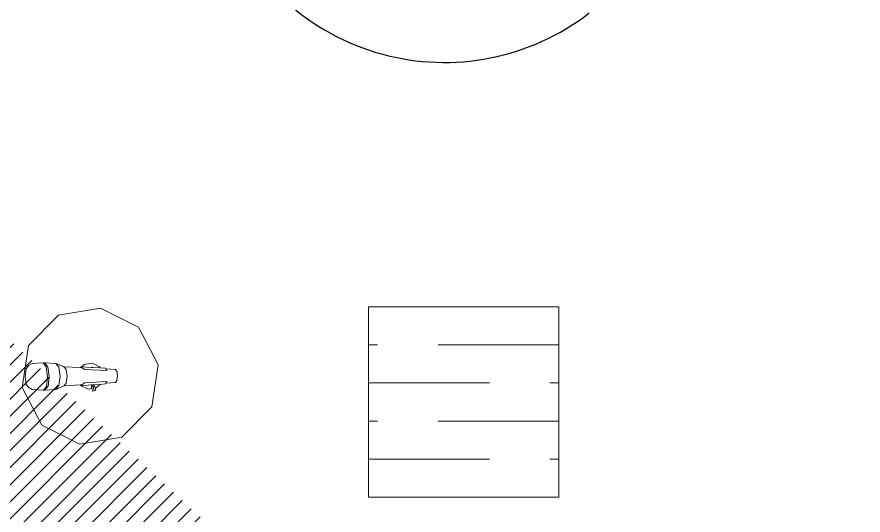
# Model space of a CAD drawing. Header units: millimetres. Extents: x 10 to 76.1, y 10 to 63.5.
# Drawn here: x 53.648 to 55.87, y 15.788 to 17.096 of the extents above; entities that cross this region are included whole.
import ezdxf

# ---------------------------------------------------------------- set-up
doc = ezdxf.new("R2010")
doc.units = ezdxf.units.MM
doc.linetypes.add('LÍNEAS_OCULTAS', pattern=[9.525, 6.35, -3.175])
for name, color, linetype in [('equipament', 4, 'Continuous'), ('Luces2d', 9, 'Continuous'), ('relleno2d', 9, 'Continuous')]:
    doc.layers.add(name, color=color, linetype=linetype)

# ---------------------------------------------------------------- blocks, each defined once
blk = doc.blocks.new('A$C5C9A6C1D')
at = {"linetype": 'ByBlock'}
blk.add_arc((1.3709, 1.7025), 0.6213, 63.962, 170.2392, dxfattribs=at)
blk = doc.blocks.new('Mic 2')
at = {"lineweight": 0}
for p, q in [((-2.277, 4.385), (-4.454, 2.208)), ((0.764, 4.866), (-2.277, 4.385)), ((3.507, 3.468), (0.764, 4.866)), ((4.905, 0.725), (3.507, 3.468)), ((-4.454, 2.208), (-4.935, -0.833)), ((-0.49, 1.77), (-0.351, 1.877)), ((-0.351, 1.877), (-0.015, 1.921)), ((-0.015, 1.921), (0.321, 1.877)), ((0.321, 1.877), (0.46, 1.77)), ((-0.49, 1.77), (-0.531, 1.084)), ((0.46, 1.77), (0.501, 1.084)), ((-0.612, 0.635), (-0.867, 0.38)), ((-0.612, 0.635), (-0.641, 0.198)), ((-0.585, 1.054), (-0.612, 0.635)), ((-0.531, 1.084), (-0.585, 1.054)), ((-0.42, 1.146), (-0.531, 1.084)), ((-0.42, 1.146), (-0.497, -0.476)), ((0.39, 1.146), (0.467, -0.476)), ((0.501, 1.084), (0.39, 1.146)), ((0.555, 1.054), (0.501, 1.084)), ((0.555, 1.054), (0.581, 0.663)), ((0.661, 0.622), (0.581, 0.663)), ((0.581, 0.663), (0.615, 0.146)), ((0.929, 0.096), (0.661, 0.622)), ((4.424, -2.316), (4.905, 0.725)), ((-1.07, 0.219), (-1.1, 0.098)), ((-1.1, 0.098), (-0.919, 0.053)), ((-1.07, 0.219), (-1.041, 0.34)), ((-1.07, 0.219), (-0.783, 0.148)), ((-1.041, 0.34), (-0.88, 0.3)), ((-0.919, 0.053), (-0.959, -0.204)), ((-0.919, 0.053), (-0.813, 0.027)), ((-0.867, 0.38), (-0.88, 0.3)), ((-0.88, 0.3), (-0.753, 0.269)), ((-0.803, 0.067), (-0.813, 0.027)), ((-0.783, 0.148), (-0.803, 0.067)), ((-0.652, 0.03), (-0.803, 0.067)), ((-0.783, 0.148), (-0.763, 0.228)), ((-0.647, 0.114), (-0.783, 0.148)), ((-0.763, 0.228), (-0.753, 0.269)), ((-0.763, 0.228), (-0.641, 0.198)), ((-0.652, 0.03), (-0.701, -0.711)), ((-0.647, 0.114), (-0.652, 0.03)), ((-0.641, 0.198), (-0.647, 0.114)), ((0.639, 0.121), (0.615, 0.146)), ((0.615, 0.146), (0.621, 0.053)), ((0.621, 0.053), (0.639, 0.121)), ((0.621, 0.053), (0.668, -0.657)), ((0.837, -0.488), (0.929, 0.096)), ((-0.959, -0.204), (-0.701, -0.711)), ((-0.634, -0.634), (-0.497, -0.476)), ((0.604, -0.634), (0.467, -0.476)), ((0.668, -0.657), (0.837, -0.488)), ((-4.935, -0.833), (-3.537, -3.577)), ((-0.643, -0.781), (-0.713, -1.948)), ((-0.701, -0.711), (-0.634, -0.634)), ((-0.681, -0.736), (-0.701, -0.711)), ((-0.691, -0.73), (-0.681, -0.736)), ((-0.643, -0.781), (-0.681, -0.736)), ((-0.634, -0.634), (-0.643, -0.781)), ((0.671, -0.711), (0.604, -0.634)), ((0.604, -0.634), (0.613, -0.781)), ((0.613, -0.781), (0.671, -0.711)), ((0.613, -0.781), (0.683, -1.948)), ((0.668, -0.657), (0.671, -0.711)), ((-0.509, -1.791), (-0.713, -1.948)), ((-0.015, -1.726), (-0.509, -1.791)), ((0.479, -1.791), (-0.015, -1.726)), ((0.683, -1.948), (0.479, -1.791)), ((-0.713, -1.948), (-0.952, -2.539)), ((-0.678, -2.327), (-0.952, -2.539)), ((-0.015, -2.24), (-0.678, -2.327)), ((0.648, -2.327), (-0.015, -2.24)), ((0.922, -2.539), (0.648, -2.327)), ((0.683, -1.948), (0.922, -2.539)), ((2.247, -4.493), (4.424, -2.316)), ((-0.952, -2.539), (-1.011, -3.335)), ((-0.015, -3.018), (-0.719, -3.111)), ((0.689, -3.111), (-0.015, -3.018)), ((0.922, -2.539), (0.981, -3.335)), ((-3.537, -3.577), (-0.794, -4.974)), ((-0.719, -3.111), (-1.011, -3.335)), ((-1.011, -3.453), (-0.719, -3.229)), ((-1.011, -3.453), (-1.011, -3.335)), ((-1.011, -3.453), (-0.949, -4.25)), ((-0.015, -3.136), (-0.719, -3.229)), ((0.689, -3.229), (-0.015, -3.136)), ((0.981, -3.335), (0.689, -3.111)), ((0.981, -3.453), (0.689, -3.229)), ((0.981, -3.453), (0.919, -4.25)), ((0.981, -3.453), (0.981, -3.335)), ((-0.949, -4.25), (-0.809, -4.513)), ((0.919, -4.25), (0.779, -4.513)), ((-0.809, -4.513), (-0.576, -4.692)), ((-0.794, -4.974), (2.247, -4.493)), ((-0.576, -4.692), (-0.015, -4.766)), ((-0.015, -4.766), (0.546, -4.692)), ((0.546, -4.692), (0.779, -4.513))]:
    blk.add_line(p, q, dxfattribs=at)

msp = doc.modelspace()

# ---------------------------------------------------------------- hatches: boundary and pattern name
at = {"layer": 'relleno2d'}
h = msp.add_hatch(dxfattribs=at)
h.set_pattern_fill('ANSI31', color=256, scale=0.01)
h.paths.add_polyline_path([(59.6881, 11.705), (59.4831, 11.705), (59.4831, 17.785), (59.6881, 17.785)])
edge = h.paths.add_edge_path(flags=17)
edge.add_line((59.6881, 18.975), (59.4831, 18.975))
edge.add_line((59.4831, 18.975), (59.4831, 19.035))
edge.add_line((59.4831, 19.035), (58.9931, 19.035))
edge.add_line((58.9931, 19.035), (58.9931, 19.475))
edge.add_line((58.9931, 19.475), (50.9148, 19.475))
edge.add_arc((50.6231, 19.545), 0.3, 193.4934, 346.5066, ccw=False)
edge.add_line((50.3314, 19.475), (50.1581, 19.475))
edge.add_line((50.1581, 19.475), (50.0231, 19.475))
edge.add_line((50.0231, 19.475), (49.9531, 19.475))
edge.add_line((49.9531, 19.475), (49.9531, 19.68))
edge.add_line((49.9531, 19.68), (59.6881, 19.68))
edge.add_line((59.6881, 19.68), (59.6881, 18.975))
edge = h.paths.add_edge_path(flags=17)
edge.add_line((59.6881, 18.975), (59.4831, 18.975))
edge.add_line((59.4831, 18.975), (59.4831, 19.035))
edge.add_line((58.9931, 19.035), (59.4831, 19.035))
edge.add_line((58.9931, 19.475), (58.9931, 19.035))
edge.add_line((50.9148, 19.475), (58.9931, 19.475))
edge.add_arc((50.6231, 19.545), 0.3, 193.4934, 346.5066)
edge.add_line((50.3314, 19.475), (50.1581, 19.475))
edge.add_line((50.1581, 19.475), (50.0231, 19.475))
edge.add_line((49.9531, 19.475), (50.0231, 19.475))
edge.add_line((49.9531, 19.68), (49.9531, 19.475))
edge.add_line((59.6881, 19.68), (49.9531, 19.68))
edge.add_line((59.6881, 19.68), (59.6881, 18.975))
edge = h.paths.add_edge_path()
edge.add_line((49.9531, 10), (59.6881, 10))
edge.add_line((50.1581, 10.205), (50.9148, 10.205))
edge.add_line((59.4831, 10.205), (50.9148, 10.205))
edge.add_line((59.4831, 10.205), (59.4831, 10.805))
edge.add_line((59.6881, 10), (59.6881, 10.805))
edge.add_line((59.4831, 10.805), (59.6881, 10.805))
edge.add_line((50.1581, 19.475), (50.1881, 19.475))

# ---------------------------------------------------------------- linework, layer by layer
at = {"layer": 'Luces2d', "lineweight": 0, "ltscale": 0.05}
for p, q in [((55.0714, 16.335), (54.5714, 16.335)), ((54.5714, 16.335), (54.5714, 15.835)), ((55.0714, 15.835), (55.0714, 16.335)), ((54.5714, 15.835), (55.0714, 15.835))]:
    msp.add_line(p, q, dxfattribs=at)
at = {"layer": 'Luces2d', "linetype": 'LÍNEAS_OCULTAS', "lineweight": 0, "ltscale": 0.05}
for p, q in [((55.0714, 16.235), (54.5714, 16.235)), ((54.5714, 16.135), (55.0714, 16.135)), ((55.0714, 16.035), (54.5714, 16.035)), ((54.5714, 15.935), (55.0714, 15.935))]:
    msp.add_line(p, q, dxfattribs=at)

# ---------------------------------------------------------------- block references
at = {"layer": 'equipament', "rotation": 137.5251477839285}
msp.add_blockref('A$C5C9A6C1D', (56.9313, 17.9278), dxfattribs=at)
at = {"layer": 'equipament', "xscale": -0.0362899318176679, "yscale": 0.0362899318176679, "zscale": 0.0362899318176679, "rotation": 270.4048501741544}
msp.add_blockref('Mic 2', (53.8424, 16.1533), dxfattribs=at)

doc.saveas('drawing.dxf')
